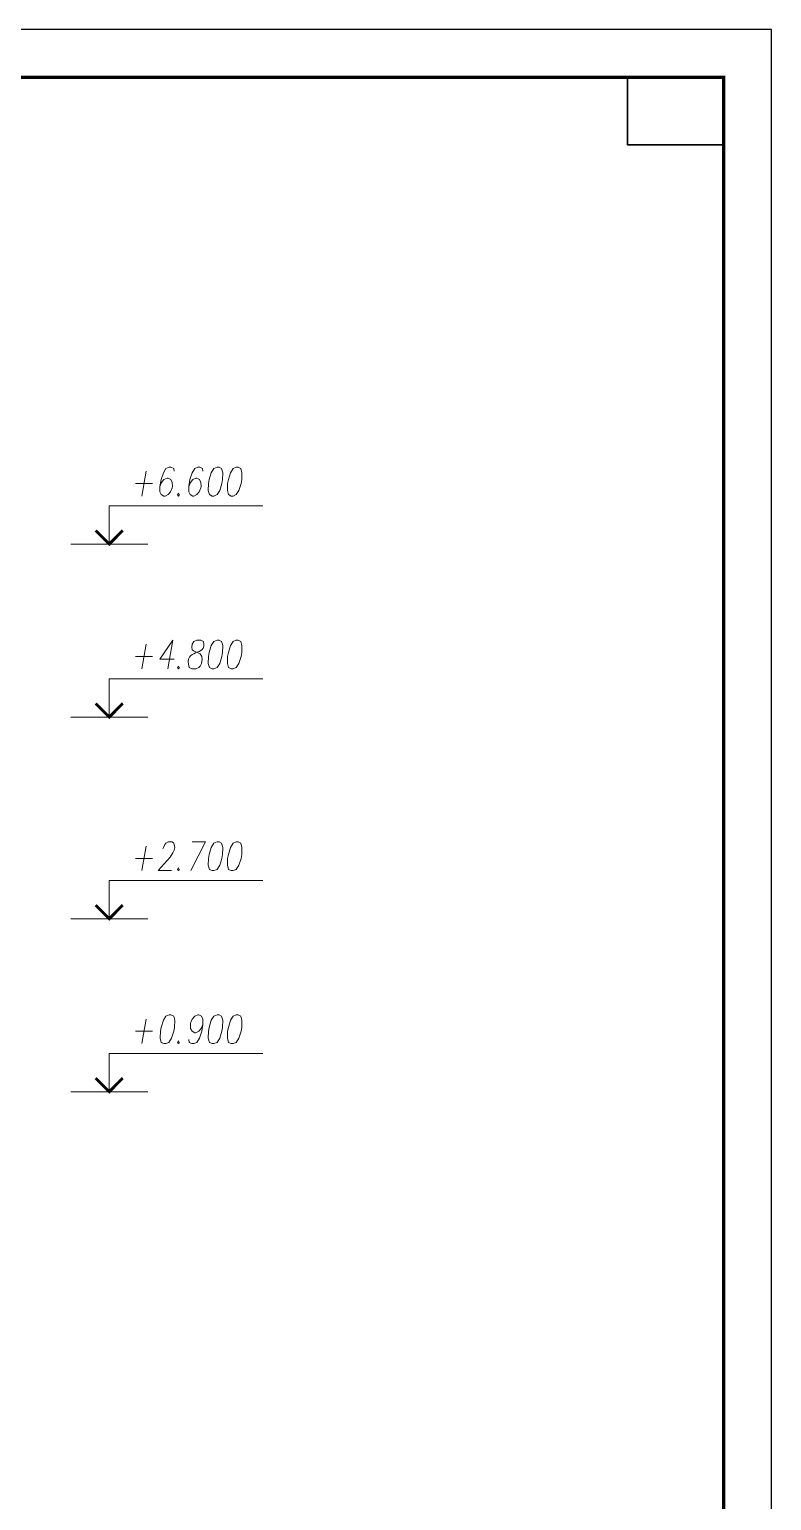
# Model space of a CAD drawing. Header units: millimetres. Extents: x 148937 to 2048786, y 870 to 351006.
# Drawn here: x 700273 to 707998, y 253681 to 268991 of the extents above; entities that cross this region are included whole.
import ezdxf
from ezdxf.enums import TextEntityAlignment as Align

# ---------------------------------------------------------------- set-up
doc = ezdxf.new("R2010")
doc.units = ezdxf.units.MM
doc.layers.add('PDF _Геометрия', color=7, linetype='Continuous')
doc.layers.add('PDF _Сплошная заливка', color=7, linetype='Continuous', true_color=0x007eff)
doc.styles.add('М2.5', font='isocpeui.ttf', dxfattribs={"height": 2.5})
doc.styles.add('М3', font='isocpeui.ttf', dxfattribs={"height": 3})

# ---------------------------------------------------------------- blocks, each defined once
blk = doc.blocks.new('*U427')
blk.add_lwpolyline([(0, 0), (594, 0), (594, 420), (0, 420)], close=True)
at = {"const_width": 0.35}
blk.add_lwpolyline([(20, 5), (589, 5), (589, 415), (20, 415)], close=True, dxfattribs=at)
at = {"style": 'М2.5'}
for tag, height, p in [('ГРАФА_ЗАКАЗЧИК', 2.5, (474.05, 55)), ('ГРАФА_10Ф3-1', 2.5, (405, 32.5)), ('ГРАФА_13Ф3-1', 2.5, (460, 32.5)), ('ГРАФА_10Ф3-2', 2.5, (405, 27.5)), ('ГРАФА_13Ф3-2', 2.5, (460, 27.5)), ('ГРАФА_10Ф3-3', 2.5, (405, 22.5)), ('ГРАФА_13Ф3-3', 2.5, (460, 22.5)), ('ГРАФА_10Ф3-4', 2.5, (405, 17.5)), ('ГРАФА_13Ф3-4', 2.5, (460, 17.5)), ('ГРАФА_10Ф3-5', 2.5, (405, 12.5)), ('ГРАФА_13Ф3-5', 2.5, (460, 12.5)), ('ГРАФА_10Ф3-6', 2.5, (405, 7.5)), ('ГРАФА_13Ф3-6', 2.5, (460, 7.5)), ('СВОЙСТВА_2', 3, (549.57, 2.5)), ('ФОРМАТ', 3, (527.51, 2.5))]:
    blk.add_attdef(tag, text='', height=height, dxfattribs=at).set_placement(p, align=Align.MIDDLE_LEFT)
at = {"style": 'М3'}
for tag, p in [('ГРАФА_1Ф3', (529, 55)), ('ГРАФА_6Ф3', (546.5, 25)), ('ГРАФА_7Ф3', (562.5, 25)), ('ГРАФА_8Ф3', (580, 25))]:
    blk.add_attdef(tag, text='', height=3, dxfattribs=at).set_placement(p, align=Align.MIDDLE_CENTER)
at = {"lineweight": 30, "flags": 104}
for tag, height, p in [('ГРАФА_2Ф3', 2.4, (529, 42.5)), ('ГРАФА_3Ф3', 2.5, (504, 27.5)), ('ГРАФА_4Ф3', 2.5, (504, 12.5))]:
    blk.add_attdef(tag, text='', height=height, dxfattribs=at).set_placement(p, align=Align.MIDDLE_CENTER)

msp = doc.modelspace()

# ---------------------------------------------------------------- linework, layer by layer
at = {"lineweight": 30}
msp.add_lwpolyline([(707498.19361, 268491), (706498.19361, 268491), (706498.19361, 267791), (707498.19361, 267791), (707498.19361, 268491)], dxfattribs=at)
at = {"layer": 'PDF _Геометрия', "color": 7, "lineweight": 15}
for points in [[(701778.87586, 264392.96615), (701774.5794, 264420.89311), (701746.65244, 264435.9307), (701727.31839, 264435.9307), (701692.94675, 264420.89311), (701667.16802, 264377.92855), (701643.53751, 264307.03704), (701630.64815, 264233.9973), (701630.64815, 264178.14338), (701645.68574, 264150.21642), (701673.6127, 264135.17882), (701684.35384, 264135.17882), (701716.57726, 264150.21642), (701740.20776, 264178.14338), (701759.54181, 264221.10793), (701761.69004, 264233.9973), (701759.54181, 264276.96185), (701744.50422, 264307.03704), (701716.57726, 264319.9264), (701705.83612, 264319.9264), (701673.6127, 264307.03704), (701647.83397, 264276.96185), (701630.64815, 264233.9973)], [(702079.62807, 264392.96615), (702073.18338, 264420.89311), (702047.40465, 264435.9307), (702025.92237, 264435.9307), (701993.69896, 264420.89311), (701965.772, 264377.92855), (701944.28972, 264307.03704), (701931.40035, 264233.9973), (701931.40035, 264178.14338), (701946.43795, 264150.21642), (701974.36491, 264135.17882), (701982.95782, 264135.17882), (702015.18124, 264150.21642), (702040.95997, 264178.14338), (702058.14579, 264221.10793), (702060.29402, 264233.9973), (702058.14579, 264276.96185), (702043.1082, 264307.03704), (702015.18124, 264319.9264), (702006.58832, 264319.9264), (701974.36491, 264307.03704), (701948.58618, 264276.96185), (701931.40035, 264233.9973)], [(701377.15723, 264264.07336), (701555.46013, 264264.07336)], [(701488.86545, 264392.96615), (701443.75266, 264135.17882)], [(701828.28527, 264163.10639), (701815.39591, 264150.21703), (701823.98882, 264135.17943), (701836.87818, 264150.21703)], [(701104.33249, 263634.64203), (701104.33249, 264034.21238), (702702.61387, 264034.21238)], [(700702.61386, 263634.64203), (701503.90276, 263634.64203)], [(701488.86545, 262592.75027), (701443.75266, 262334.96295)], [(701714.42901, 262334.96339), (701765.98647, 262635.71527), (701630.64813, 262435.93009), (701781.02407, 262435.93009)], [(702083.92433, 262620.67767), (702055.99737, 262635.71527), (702017.32927, 262635.71527), (701982.95762, 262620.67767), (701967.92003, 262592.75071), (701963.62357, 262562.67552), (701967.92003, 262534.74856), (701987.25408, 262519.71097), (702023.77395, 262506.8216), (702051.70091, 262491.78401), (702066.7385, 262463.85705), (702071.03496, 262435.93009), (702064.59028, 262392.96553), (702049.55268, 262362.89035), (702036.66332, 262350.00098), (702004.4399, 262334.96339), (701963.62357, 262334.96339), (701935.69661, 262350.00098)], [(701377.15723, 262463.85749), (701555.46013, 262463.85749)], [(701828.28527, 262362.89052), (701815.39591, 262350.00116), (701823.98882, 262334.96356), (701836.87818, 262350.00116)], [(701104.33249, 261834.42615), (701104.33249, 262233.99651), (702702.61387, 262233.99651)], [(700702.61386, 261834.42615), (701503.90276, 261834.42615)], [(701488.86545, 260491.78383), (701443.75266, 260236.14474)], [(701662.87137, 260463.85801), (701667.16782, 260478.8956), (701682.20542, 260506.82256), (701692.94655, 260521.86016), (701716.57706, 260534.74953), (701757.39339, 260534.74953), (701774.57921, 260521.86016), (701781.02389, 260506.82256), (701785.32035, 260478.8956), (701781.02389, 260448.82042), (701765.9863, 260420.89346), (701738.05934, 260377.9289), (701613.46213, 260236.14587), (701753.09693, 260236.14587)], [(701965.77171, 260534.74883), (702105.40652, 260534.74883), (701952.88235, 260236.14517)], [(701377.15723, 260362.89105), (701555.46013, 260362.89105)], [(701104.33249, 259735.60785), (701104.33249, 260135.17821), (702702.61387, 260135.17821)], [(701828.28527, 260264.07222), (701815.39591, 260249.03463), (701823.98882, 260236.14526), (701836.87818, 260249.03463)], [(700702.61386, 259735.60785), (701503.90276, 259735.60785)], [(701488.86545, 258691.57015), (701443.75266, 258435.93105)], [(702079.62807, 258635.71632), (702060.29402, 258592.75176), (702036.66351, 258564.8248), (702004.4401, 258549.78721), (701993.69896, 258549.78721), (701965.772, 258564.8248), (701950.7344, 258592.75176), (701948.58618, 258635.71632), (701950.7344, 258648.60568), (701967.92023, 258691.57024), (701993.69896, 258721.64542), (702025.92237, 258734.53479), (702036.66351, 258734.53479), (702064.59047, 258721.64542), (702079.62807, 258691.57024), (702079.62807, 258635.71632), (702066.7387, 258564.8248), (702043.1082, 258491.78506), (702015.18124, 258448.8205), (701982.95782, 258435.93114), (701963.62377, 258435.93114), (701935.69681, 258448.8205), (701931.40035, 258478.89569)], [(701377.15723, 258564.82331), (701555.46013, 258564.82331)], [(701828.28527, 258463.85854), (701815.39591, 258448.82094), (701823.98882, 258435.93157), (701836.87818, 258448.82094)], [(701104.33249, 257935.39417), (701104.33249, 258334.96452), (702702.61387, 258334.96452)], [(700702.61386, 257935.39417), (701503.90276, 257935.39417)]]:
    msp.add_lwpolyline(points, dxfattribs=at)
for points in [[(702225.70707, 264435.93114), (702193.48365, 264420.89354), (702165.55669, 264377.92899), (702144.07442, 264307.03748), (702135.48151, 264264.07292), (702133.33328, 264191.03318), (702146.22265, 264150.21685), (702174.14961, 264135.17926), (702193.48365, 264135.17926), (702225.70707, 264150.21685), (702253.63403, 264191.03318), (702275.11631, 264264.07292), (702283.70922, 264307.03748), (702285.85745, 264377.92899), (702272.96808, 264420.89354), (702247.18935, 264435.93114)], [(702425.49231, 264435.93114), (702393.2689, 264420.89354), (702365.34194, 264377.92899), (702343.85966, 264307.03748), (702335.26675, 264264.07292), (702333.11852, 264191.03318), (702346.00789, 264150.21685), (702373.93485, 264135.17926), (702393.2689, 264135.17926), (702425.49231, 264150.21685), (702453.41927, 264191.03318), (702477.04978, 264264.07292), (702483.49446, 264307.03748), (702485.64269, 264377.92899), (702474.90155, 264420.89354), (702446.97459, 264435.93114)], [(702225.70707, 262635.71527), (702193.48365, 262620.67767), (702165.55669, 262577.71312), (702144.07442, 262506.8216), (702135.48151, 262463.85705), (702133.33328, 262392.96553), (702146.22265, 262350.00098), (702174.14961, 262334.96339), (702193.48365, 262334.96339), (702225.70707, 262350.00098), (702253.63403, 262392.96553), (702275.11631, 262463.85705), (702283.70922, 262506.8216), (702285.85745, 262577.71312), (702272.96808, 262620.67767), (702247.18935, 262635.71527)], [(702425.49231, 262635.71527), (702393.2689, 262620.67767), (702365.34194, 262577.71312), (702343.85966, 262506.8216), (702335.26675, 262463.85705), (702333.11852, 262392.96553), (702346.00789, 262350.00098), (702373.93485, 262334.96339), (702393.2689, 262334.96339), (702425.49231, 262350.00098), (702453.41927, 262392.96553), (702477.04978, 262463.85705), (702483.49446, 262506.8216), (702485.64269, 262577.71312), (702474.90155, 262620.67767), (702446.97459, 262635.71527)], [(702225.70707, 260534.74883), (702193.48365, 260521.85946), (702165.55669, 260478.89491), (702144.07442, 260405.85516), (702135.48151, 260362.89061), (702133.33328, 260291.99909), (702146.22265, 260249.03454), (702174.14961, 260236.14517), (702193.48365, 260236.14517), (702225.70707, 260249.03454), (702253.63403, 260291.99909), (702275.11631, 260362.89061), (702283.70922, 260405.85516), (702285.85745, 260478.89491), (702272.96808, 260521.85946), (702247.18935, 260534.74883)], [(702425.49231, 260534.74883), (702393.2689, 260521.85946), (702365.34194, 260478.89491), (702343.85966, 260405.85516), (702335.26675, 260362.89061), (702333.11852, 260291.99909), (702346.00789, 260249.03454), (702373.93485, 260236.14517), (702393.2689, 260236.14517), (702425.49231, 260249.03454), (702453.41927, 260291.99909), (702477.04978, 260362.89061), (702483.49446, 260405.85516), (702485.64269, 260478.89491), (702474.90155, 260521.85946), (702446.97459, 260534.74883)], [(701727.31831, 258734.53295), (701692.94666, 258721.64359), (701667.16793, 258678.67903), (701643.53743, 258605.63929), (701637.09274, 258564.82296), (701632.79629, 258491.78322), (701645.68565, 258448.81867), (701673.61261, 258435.9293), (701692.94666, 258435.9293), (701725.17008, 258448.81867), (701753.09704, 258491.78322), (701776.72754, 258564.82296), (701783.17223, 258605.63929), (701785.32046, 258678.67903), (701774.57932, 258721.64359), (701746.65236, 258734.53295)], [(702225.70707, 258734.53295), (702193.48365, 258721.64359), (702165.55669, 258678.67903), (702144.07442, 258605.63929), (702135.48151, 258564.82296), (702133.33328, 258491.78322), (702146.22265, 258448.81867), (702174.14961, 258435.9293), (702193.48365, 258435.9293), (702225.70707, 258448.81867), (702253.63403, 258491.78322), (702275.11631, 258564.82296), (702283.70922, 258605.63929), (702285.85745, 258678.67903), (702272.96808, 258721.64359), (702247.18935, 258734.53295)], [(702425.49231, 258734.53295), (702393.2689, 258721.64359), (702365.34194, 258678.67903), (702343.85966, 258605.63929), (702335.26675, 258564.82296), (702333.11852, 258491.78322), (702346.00789, 258448.81867), (702373.93485, 258435.9293), (702393.2689, 258435.9293), (702425.49231, 258448.81867), (702453.41927, 258491.78322), (702477.04978, 258564.82296), (702483.49446, 258605.63929), (702485.64269, 258678.67903), (702474.90155, 258721.64359), (702446.97459, 258734.53295)]]:
    msp.add_lwpolyline(points, close=True, dxfattribs=at)
msp.add_open_spline([(701935.69661, 262350.00098), (701871.4288, 262557.80621), (702127.1037, 262458.34326), (702083.92433, 262620.67767)], degree=3, dxfattribs=at)
at = {"layer": 'PDF _Сплошная заливка', "color": 7, "lineweight": 15, "transparency": 33554559}
for points in [[(701104.33249, 263613.15844), (700973.2906, 263787.16488), (700951.80832, 263765.68261)], [(701104.33249, 263656.12343), (701104.33249, 263613.15888), (700973.2906, 263787.16532)], [(701254.70832, 263765.68296), (701104.33238, 263656.12334), (701104.33238, 263613.15879)], [(701235.37451, 263787.16654), (701254.70856, 263765.68427), (701104.33262, 263656.12465)], [(701104.33249, 261812.94475), (700973.2906, 261986.9512), (700951.80832, 261965.46892)], [(701104.33249, 261855.90974), (701104.33249, 261812.94519), (700973.2906, 261986.95163)], [(701254.70832, 261965.46927), (701104.33238, 261855.90966), (701104.33238, 261812.9451)], [(701235.37451, 261986.95067), (701254.70856, 261965.46839), (701104.33262, 261855.90878)], [(701104.33249, 259714.12645), (700973.2906, 259888.1329), (700951.80832, 259866.65062)], [(701104.33249, 259757.09144), (701104.33249, 259714.12689), (700973.2906, 259888.13333)], [(701254.70832, 259866.65097), (701104.33238, 259757.09136), (701104.33238, 259714.1268)], [(701235.37451, 259888.13237), (701254.70856, 259866.65009), (701104.33262, 259757.09048)], [(701104.33249, 257913.91058), (700973.2906, 258087.91702), (700951.80832, 258066.43475)], [(701104.33249, 257956.87557), (701104.33249, 257913.91102), (700973.2906, 258087.91746)], [(701254.70832, 258066.4351), (701104.33238, 257956.87548), (701104.33238, 257913.91093)], [(701235.37451, 258087.91869), (701254.70856, 258066.43641), (701104.33262, 257956.8768)]]:
    msp.add_solid(points, dxfattribs=at)

# ---------------------------------------------------------------- block references
at = {"xscale": 100, "yscale": 100, "zscale": 100}
msp.add_blockref('*U427', (648598.19361, 226991), dxfattribs=at)

doc.saveas('drawing.dxf')
